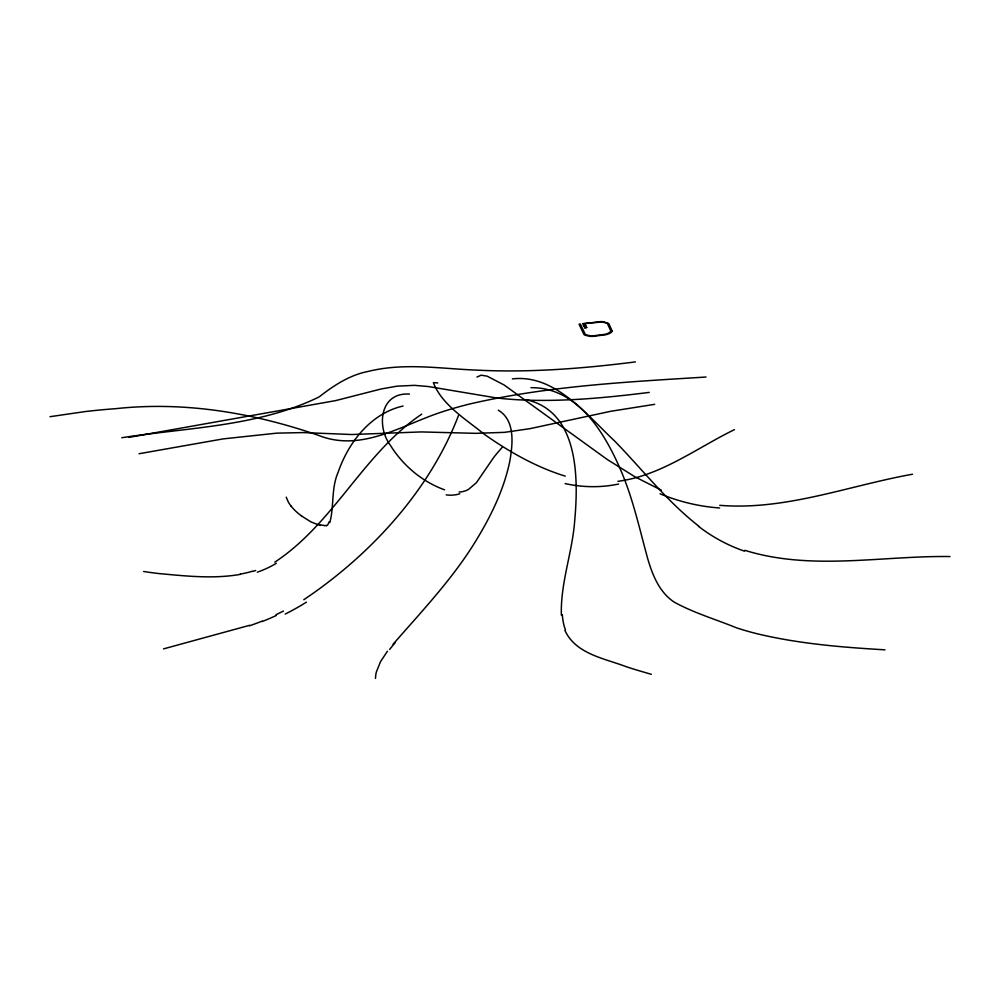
<?xml version="1.0" encoding="UTF-8"?>
<svg xmlns="http://www.w3.org/2000/svg" width="1000" height="1000" viewBox="0 0 1000 1000"><rect width="100%" height="100%" fill="white"/><g stroke="black" fill="none" stroke-linecap="round" stroke-linejoin="round"><path stroke-width="1.5" d="M375.487 678.4L375.637 676.038A178.088 67.287 -4.3 0 1 376.413 671.838L380.525 661.663L387.425 651.225M458.438 415.637C429.675 490.825 370.125 555.225 303.775 599.738M329.837 522.525C334.225 506.238 331.087 488.212 338.15 472.25C348.425 442.312 370.887 413.325 403.062 406.025M393.038 644.275C422.85 610.087 454.425 576.925 477.75 537.737C492.013 513.938 504.237 488.425 509.825 461.087C512.737 444.25 515.5 420.375 498.288 410.163M502.287 447.25L497.5 452.775A591.275 223.412 -4.3 0 0 493.6 457.587L476.425 482.675L468.312 489.538A146.938 55.538 61.3 0 1 460.925 491.925L459.1 491.987M476.962 377.05L481.15 375.2L487.15 376.163L503.975 384.9L607.438 459.625L635.087 476.875L661.388 490.213M274.8 562.137C333.675 523.55 363.475 453.338 421.75 414.15M734.412 429.65C696.338 448.225 660.9 475.775 617.875 481.325M283.475 611.062L276.012 614.688M249.537 625.337L163.512 648.888M252.575 571.45L255.688 570.487M326.238 525.425L324.4 525.788M912.537 474.212C848.625 485.662 785.6 510.675 719.75 505.325M512.388 378.9C554.913 373.888 586.688 414.925 614.75 441.125C642.487 469.613 667.138 501.475 698.65 526.038M139.05 453.738L223.175 438.888L276.837 433.137L303.363 432.587L351.7 434.525L421.163 431.925L475.725 433.338L504.425 432.35L529.675 428.725L610.875 411.262L654.663 404.338M128.775 437.413L335.562 400.625L381.15 388.975L397.062 386.163L414.45 385.35L428.413 386.538L496.012 397.863A163.825 61.9 -4.3 0 0 517 399.712C561.188 402.125 605.425 397.863 649.237 392.4M240.387 574.35C213.438 579.125 185.975 576.05 158.95 573.562A183.475 69.325 -4.3 0 1 150.025 572.438L143.6 571.487M50 416.7L84.925 411.6A271.6 102.625 -4.3 0 1 115.938 408.65C184.675 401.213 253.463 412.9 318.412 435.312C361.538 452.675 402.125 424.875 441.825 411.962A202.013 76.325 -4.3 0 1 469.8 403.975C547.212 386 626.987 381.95 706.05 377.025M635.363 361.912C582.6 368.612 529.3 372.8 476.1 370.1C444.575 368.837 412.8 363.938 381.35 368.8A66.513 25.125 -4.3 0 0 367.7 371.525C349.263 375.2 333.575 385.688 319.012 396.987C258.075 426.688 187.638 427.488 121.775 437.725M409.45 394.087C379.637 392.062 376.287 427.025 390.613 445.65C403.113 465.65 422.35 481.788 444.575 489.837M950 556.55C882 555.55 811.325 571.087 744.85 550.312M530.962 387.688C577.7 387.175 604.975 433.225 621.175 471.15C633.05 499.113 639.562 528.875 647.537 558.075C652.337 574.6 659.188 592.188 674.163 602.1C693.863 612.962 715.775 619.362 736.562 627.837A239.325 90.425 -4.3 0 0 758.125 634C799.688 643.85 842.45 647.337 884.987 649.825M525.75 399.625C578.725 410.913 578.575 477.863 574.712 520.575C572.425 552.413 560.312 583.138 561.375 615.212M320.262 525.475L311.175 522.038L301.962 516.275M651.35 674.312L639.612 670.9A570.375 215.512 -4.3 0 1 626.688 666.875C604.625 658.363 576 654.275 564.95 630.5M565.262 476.138C536.025 467.137 509.137 451.775 484.225 434.225C466.087 419.338 441.975 405 433.363 382.625L437.775 382.962M291.188 506.225L290.338 505.112A145.612 55.025 -4.3 0 1 288.062 501.5L286.238 497.175M612.112 330.887L608.75 323.488L603.438 321.712A9.5 3.588 -4.3 0 0 600.65 321.6L582.737 323.738L600.462 322.113A8.275 3.125 -4.3 0 1 602.875 322.212L606.275 323A8.175 3.088 -4.3 0 1 607.5 323.75L610.775 330.95A8.1 3.062 -4.3 0 1 610.337 331.912L607.35 333.688A8.2 3.1 -4.3 0 1 605.175 334.288L593.15 335.838A8.25 3.113 -4.3 0 1 590.675 335.825L586.45 334.963A8.688 3.275 -4.3 0 1 585.188 334.2L580.388 324.038L579.075 324.2L583.938 334.475A9.775 3.688 -4.3 0 0 585.4 335.337L590.262 336.337A9.375 3.538 -4.3 0 0 593.1 336.35L605.662 334.738A9.475 3.575 -4.3 0 0 608.175 334.038L609.6 333.425A10.738 4.062 -4.3 0 0 611.237 332.362L611.6 331.987A9.375 3.538 -4.3 0 0 612.112 330.887M329.137 521.75A121.675 27.425 49.8 0 1 326.562 525.812M324.038 525.337A102.912 23.45 48.8 0 1 319.7 524.725M301.95 516.275A182.875 69.1 -4.3 0 1 291.163 506.225M306.388 602.188A146.637 80.125 -25.3 0 1 285.212 614.075M276.337 615.462A125.275 59.538 -25.8 0 1 262.25 621.525M262.188 621.112A129.85 57.7 -25.5 0 1 249.5 625.788M565.475 630.025A72.15 45.613 -58.7 0 1 562.337 614.675M459.812 493.738A165.9 66.525 67.1 0 1 446.175 494.875M618.562 484.038A202.262 155.275 72.5 0 1 565.125 483.612M719.638 507.975A197.25 190.087 67.4 0 1 660.05 493.787M276.325 563.275A133.175 84.925 16.6 0 1 257.325 572.188M252.4 571.263A117.537 72.7 14.1 0 1 240.238 574.125M389.625 649.425A67.862 7.212 -44.7 0 1 395.312 642.575M744.55 551.175A167 163.562 -56.3 0 1 698.462 526.287M585.525 324.787L583.35 325.075L585.525 324.787M586.138 326.125L583.962 326.413L586.138 326.125M586.75 327.475L584.562 327.75L586.75 327.475"/></g></svg>
